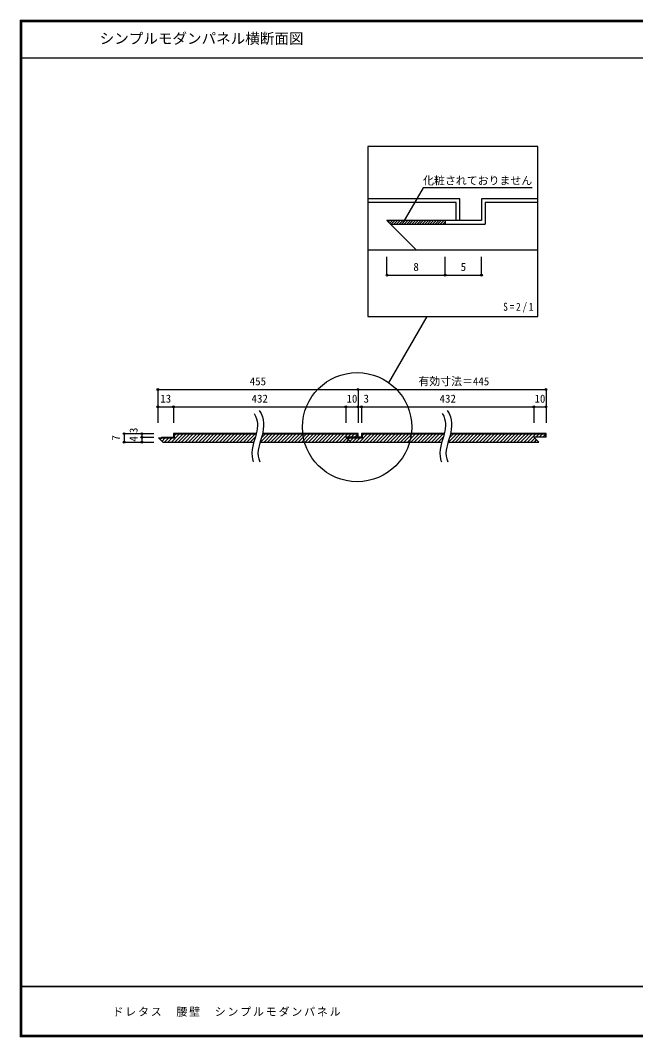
# Model space of a CAD drawing. Units: millimetres at full size, sheet at 1:3, with parts at other scales. Extents: x -600 to 570, y -431 to 418.
# Drawn here: x -600 to -93, y -420 to 418 of the extents above; entities that cross this region are included whole.
import ezdxf
from ezdxf.enums import TextEntityAlignment as Align

# ---------------------------------------------------------------- set-up
doc = ezdxf.new("R2010")
doc.units = ezdxf.units.MM
doc.header["$LTSCALE"] = 3
doc.header["$PDMODE"] = 32
doc.header["$PDSIZE"] = 1.5
for name, color, linetype in [('0-1_通り芯', 3, 'Continuous'), ('0-A_文字', 7, 'Continuous'), ('0-B_寸法', 4, 'Continuous'), ('0-C_ハッチ', 4, 'Continuous'), ('1-A_文字', 7, 'Continuous'), ('3-1_通り芯', 3, 'Continuous'), ('3-A_文字', 7, 'Continuous'), ('3-B_寸法', 7, 'Continuous'), ('3-C_ハッチ', 4, 'Continuous'), ('F-1_通り芯', 6, 'Continuous'), ('F-A_文字', 7, 'Continuous')]:
    doc.layers.add(name, color=color, linetype=linetype)
doc.styles.add('ＭＳ ゴシック', font='')
doc.styles.get('ＭＳ ゴシック').set_extended_font_data('MS Gothic')

msp = doc.modelspace()

# ---------------------------------------------------------------- linework, layer by layer
at = {"layer": '0-1_通り芯'}
for p, q in [((-600, 386.5), (570, 386.5)), ((-473.617, 76.693), (-473.617, 73.693)), ((-405.597, 76.693), (-473.617, 76.693)), ((-473.117, 76.193), (-473.117, 73.193)), ((-405.69, 76.193), (-473.117, 76.193)), ((-322.117, 76.193), (-400.535, 76.193)), ((-321.617, 76.693), (-400.415, 76.693)), ((-322.117, 73.693), (-322.117, 76.193)), ((-321.617, 73.693), (-321.617, 76.693)), ((-318.617, 76.693), (-318.617, 73.693)), ((-250.597, 76.693), (-318.617, 76.693)), ((-318.117, 76.193), (-318.117, 73.193)), ((-250.69, 76.193), (-318.117, 76.193)), ((-167.117, 76.193), (-245.535, 76.193)), ((-166.617, 76.693), (-245.416, 76.693)), ((-167.117, 73.693), (-167.117, 76.193)), ((-166.617, 73.693), (-166.617, 76.693)), ((-486.117, 73.193), (-482.617, 69.693)), ((-486.117, 73.193), (-473.117, 73.193)), ((-483.617, 73.693), (-483.617, 73.193)), ((-483.617, 73.693), (-473.617, 73.693)), ((-482.617, 69.693), (-407.549, 69.693)), ((-402.352, 69.693), (-327.617, 69.693)), ((-318.617, 73.693), (-331.617, 73.693)), ((-327.617, 69.693), (-331.617, 73.693)), ((-331.117, 73.193), (-318.117, 73.193)), ((-327.617, 69.693), (-252.549, 69.693)), ((-323.617, 73.693), (-323.617, 73.193)), ((-247.352, 69.693), (-172.617, 69.693)), ((-166.617, 73.693), (-176.617, 73.693)), ((-172.617, 69.693), (-176.617, 73.693))]:
    msp.add_line(p, q, dxfattribs=at)
at = {"layer": '0-A_文字'}
msp.add_line((-296.23, 118.702), (-264.649, 173.401), dxfattribs=at)
msp.add_lwpolyline([(-313.378, 173.401), (-173.378, 173.401), (-173.378, 313.401), (-313.378, 313.401)], close=True, dxfattribs=at)
for points in [[(-407.321, 93.294), (-405.99, 91.002), (-405.188, 89.045), (-404.691, 87.102), (-404.455, 85.133), (-404.451, 83.105), (-404.658, 80.998), (-405.05, 78.806), (-405.597, 76.529), (-406.255, 74.168), (-406.973, 71.722), (-407.695, 69.175), (-408.349, 66.517), (-408.85, 63.721), (-409.094, 60.77), (-408.957, 57.667), (-408.312, 54.46), (-407.914, 53.431)], [(-402.998, 95.806), (-401.493, 93.216), (-400.43, 90.619), (-399.766, 88.023), (-399.455, 85.437), (-399.45, 82.865), (-399.701, 80.312), (-400.154, 77.781), (-400.756, 75.274), (-401.448, 72.792), (-402.17, 70.334), (-402.861, 67.897), (-403.455, 65.478), (-403.887, 63.072), (-404.085, 60.673), (-403.979, 58.274), (-403.495, 55.865), (-402.555, 53.436), (-402.552, 53.431)], [(-252.321, 93.294), (-250.99, 91.002), (-250.188, 89.045), (-249.691, 87.102), (-249.455, 85.133), (-249.451, 83.105), (-249.658, 80.998), (-250.051, 78.806), (-250.597, 76.529), (-251.255, 74.168), (-251.973, 71.722), (-252.695, 69.175), (-253.349, 66.517), (-253.85, 63.721), (-254.094, 60.77), (-253.957, 57.667), (-253.312, 54.46), (-252.914, 53.431)], [(-247.998, 95.806), (-246.493, 93.216), (-245.43, 90.619), (-244.766, 88.023), (-244.455, 85.437), (-244.45, 82.865), (-244.701, 80.312), (-245.154, 77.781), (-245.756, 75.274), (-246.448, 72.792), (-247.17, 70.334), (-247.861, 67.897), (-248.455, 65.478), (-248.887, 63.072), (-249.085, 60.673), (-248.979, 58.274), (-248.495, 55.865), (-247.555, 53.436), (-247.552, 53.431)]]:
    msp.add_lwpolyline(points, dxfattribs=at)
msp.add_circle((-322.348, 82.057), 45, dxfattribs=at)
at = {"layer": '0-B_寸法'}
for p, q in [((-486.617, 113.083), (-486.617, 85.52)), ((-486.617, 113.083), (-321.617, 113.083)), ((-321.617, 113.083), (-321.617, 85.52)), ((-321.617, 113.083), (-166.617, 113.083)), ((-166.617, 113.083), (-166.617, 85.52)), ((-486.617, 98.791), (-473.617, 98.791)), ((-473.617, 98.791), (-473.617, 85.52)), ((-473.617, 98.791), (-331.617, 98.791)), ((-331.617, 98.791), (-331.617, 85.52)), ((-331.617, 98.791), (-321.617, 98.791)), ((-321.617, 98.791), (-318.617, 98.791)), ((-318.617, 98.791), (-176.617, 98.791)), ((-318.617, 98.791), (-318.617, 85.52)), ((-176.617, 98.791), (-176.617, 85.52)), ((-176.617, 98.791), (-166.617, 98.791)), ((-514.383, 76.693), (-489.951, 76.693)), ((-514.383, 76.693), (-514.383, 69.693)), ((-499.904, 76.693), (-499.904, 73.693)), ((-514.383, 69.693), (-489.951, 69.693)), ((-499.904, 73.693), (-489.951, 73.693)), ((-499.904, 73.693), (-499.904, 69.693))]:
    msp.add_line(p, q, dxfattribs=at)
at = {"layer": '0-B_寸法', "color": 7}
for p in [(-486.617, 113.083), (-321.617, 113.083), (-166.617, 113.083), (-486.617, 98.791), (-473.617, 98.791), (-331.617, 98.791), (-321.617, 98.791), (-318.617, 98.791), (-176.617, 98.791), (-166.617, 98.791), (-514.383, 76.693), (-499.904, 76.693), (-514.383, 69.693), (-499.904, 73.693), (-499.904, 69.693)]:
    msp.add_point(p, dxfattribs=at)
at = {"layer": '0-C_ハッチ'}
for p, q in [((-475.476, 69.693), (-468.976, 76.193)), ((-473.117, 74.881), (-471.805, 76.193)), ((-472.648, 69.693), (-466.148, 76.193)), ((-469.82, 69.693), (-463.32, 76.193)), ((-466.991, 69.693), (-460.491, 76.193)), ((-464.163, 69.693), (-457.663, 76.193)), ((-461.334, 69.693), (-454.834, 76.193)), ((-458.506, 69.693), (-452.006, 76.193)), ((-455.678, 69.693), (-449.178, 76.193)), ((-452.849, 69.693), (-446.349, 76.193)), ((-450.021, 69.693), (-443.521, 76.193)), ((-447.192, 69.693), (-440.692, 76.193)), ((-444.364, 69.693), (-437.864, 76.193)), ((-441.535, 69.693), (-435.035, 76.193)), ((-438.707, 69.693), (-432.207, 76.193)), ((-435.879, 69.693), (-429.379, 76.193)), ((-433.05, 69.693), (-426.55, 76.193)), ((-430.222, 69.693), (-423.722, 76.193)), ((-427.393, 69.693), (-420.893, 76.193)), ((-424.565, 69.693), (-418.065, 76.193)), ((-421.737, 69.693), (-415.237, 76.193)), ((-418.908, 69.693), (-412.408, 76.193)), ((-416.08, 69.693), (-409.58, 76.193)), ((-413.251, 69.693), (-406.751, 76.193)), ((-401.938, 69.693), (-395.438, 76.193)), ((-401.363, 73.096), (-398.266, 76.193)), ((-399.109, 69.693), (-392.609, 76.193)), ((-396.281, 69.693), (-389.781, 76.193)), ((-393.452, 69.693), (-386.952, 76.193)), ((-390.624, 69.693), (-384.124, 76.193)), ((-387.796, 69.693), (-381.296, 76.193)), ((-384.967, 69.693), (-378.467, 76.193)), ((-382.139, 69.693), (-375.639, 76.193)), ((-379.31, 69.693), (-372.81, 76.193)), ((-376.482, 69.693), (-369.982, 76.193)), ((-373.654, 69.693), (-367.154, 76.193)), ((-370.825, 69.693), (-364.325, 76.193)), ((-367.997, 69.693), (-361.497, 76.193)), ((-365.168, 69.693), (-358.668, 76.193)), ((-362.34, 69.693), (-355.84, 76.193)), ((-359.511, 69.693), (-353.011, 76.193)), ((-356.683, 69.693), (-350.183, 76.193)), ((-353.855, 69.693), (-347.355, 76.193)), ((-351.026, 69.693), (-344.526, 76.193)), ((-348.198, 69.693), (-341.698, 76.193)), ((-345.369, 69.693), (-338.869, 76.193)), ((-342.541, 69.693), (-336.041, 76.193)), ((-339.713, 69.693), (-333.213, 76.193)), ((-336.884, 69.693), (-330.384, 76.193)), ((-330.056, 73.693), (-327.556, 76.193)), ((-327.227, 73.693), (-324.727, 76.193)), ((-324.399, 73.693), (-322.117, 75.975)), ((-320.476, 69.693), (-313.976, 76.193)), ((-318.117, 74.881), (-316.805, 76.193)), ((-317.648, 69.693), (-311.148, 76.193)), ((-314.82, 69.693), (-308.32, 76.193)), ((-311.991, 69.693), (-305.491, 76.193)), ((-309.163, 69.693), (-302.663, 76.193)), ((-306.334, 69.693), (-299.834, 76.193)), ((-303.506, 69.693), (-297.006, 76.193)), ((-300.678, 69.693), (-294.178, 76.193)), ((-297.849, 69.693), (-291.349, 76.193)), ((-295.021, 69.693), (-288.521, 76.193)), ((-292.192, 69.693), (-285.692, 76.193)), ((-289.364, 69.693), (-282.864, 76.193)), ((-286.535, 69.693), (-280.035, 76.193)), ((-283.707, 69.693), (-277.207, 76.193)), ((-280.879, 69.693), (-274.379, 76.193)), ((-278.05, 69.693), (-271.55, 76.193)), ((-275.222, 69.693), (-268.722, 76.193)), ((-272.393, 69.693), (-265.893, 76.193)), ((-269.565, 69.693), (-263.065, 76.193)), ((-266.737, 69.693), (-260.237, 76.193)), ((-263.908, 69.693), (-257.408, 76.193)), ((-261.08, 69.693), (-254.58, 76.193)), ((-258.251, 69.693), (-251.751, 76.193)), ((-246.938, 69.693), (-240.438, 76.193)), ((-246.363, 73.096), (-243.266, 76.193)), ((-244.109, 69.693), (-237.609, 76.193)), ((-241.281, 69.693), (-234.781, 76.193)), ((-238.452, 69.693), (-231.952, 76.193)), ((-235.624, 69.693), (-229.124, 76.193)), ((-232.796, 69.693), (-226.296, 76.193)), ((-229.967, 69.693), (-223.467, 76.193)), ((-227.139, 69.693), (-220.639, 76.193)), ((-224.31, 69.693), (-217.81, 76.193)), ((-221.482, 69.693), (-214.982, 76.193)), ((-218.654, 69.693), (-212.154, 76.193)), ((-215.825, 69.693), (-209.325, 76.193)), ((-212.997, 69.693), (-206.497, 76.193)), ((-210.168, 69.693), (-203.668, 76.193)), ((-207.34, 69.693), (-200.84, 76.193)), ((-204.511, 69.693), (-198.011, 76.193)), ((-201.683, 69.693), (-195.183, 76.193)), ((-198.855, 69.693), (-192.355, 76.193)), ((-196.026, 69.693), (-189.526, 76.193)), ((-193.198, 69.693), (-186.698, 76.193)), ((-190.369, 69.693), (-183.869, 76.193)), ((-187.541, 69.693), (-181.041, 76.193)), ((-184.713, 69.693), (-178.213, 76.193)), ((-181.884, 69.693), (-175.384, 76.193)), ((-175.056, 73.693), (-172.556, 76.193)), ((-172.227, 73.693), (-169.727, 76.193)), ((-169.399, 73.693), (-167.117, 75.975)), ((-484.704, 71.779), (-483.29, 73.193)), ((-483.289, 70.365), (-480.462, 73.193)), ((-481.133, 69.693), (-477.633, 73.193)), ((-478.305, 69.693), (-474.805, 73.193)), ((-410.423, 69.693), (-406.382, 73.733)), ((-407.594, 69.693), (-407.559, 69.728)), ((-334.056, 69.693), (-330.836, 72.912)), ((-331.227, 69.693), (-329.422, 71.498)), ((-329.704, 71.779), (-328.29, 73.193)), ((-328.399, 69.693), (-328.008, 70.084)), ((-328.289, 70.365), (-325.462, 73.193)), ((-326.133, 69.693), (-322.633, 73.193)), ((-323.305, 69.693), (-319.805, 73.193)), ((-255.423, 69.693), (-251.382, 73.733)), ((-252.595, 69.693), (-252.559, 69.728)), ((-179.056, 69.693), (-175.836, 72.912)), ((-176.227, 69.693), (-174.422, 71.498)), ((-173.399, 69.693), (-173.008, 70.084))]:
    msp.add_line(p, q, dxfattribs=at)
at = {"layer": '3-1_通り芯'}
for p, q in [((-237.721, 270.401), (-313.378, 270.401)), ((-237.721, 252.401), (-237.721, 270.401)), ((-219.721, 270.401), (-219.721, 252.401)), ((-173.378, 270.401), (-219.721, 270.401)), ((-240.721, 267.401), (-313.378, 267.401)), ((-240.721, 252.401), (-240.721, 267.401)), ((-216.721, 267.401), (-216.721, 249.401)), ((-173.378, 267.401), (-216.721, 267.401)), ((-219.721, 252.401), (-297.721, 252.401)), ((-273.721, 228.401), (-297.721, 252.401)), ((-249.721, 252.401), (-249.721, 249.401)), ((-294.721, 249.401), (-216.721, 249.401)), ((-313.378, 228.401), (-273.721, 228.401)), ((-273.721, 228.401), (-173.378, 228.401))]:
    msp.add_line(p, q, dxfattribs=at)
at = {"layer": '3-A_文字'}
for p, q in [((-267.973, 279.462), (-284.65, 250.576)), ((-177.973, 279.462), (-267.973, 279.462))]:
    msp.add_line(p, q, dxfattribs=at)
at = {"layer": '3-B_寸法', "color": 4}
for p, q in [((-297.721, 207.401), (-297.721, 222.401)), ((-249.721, 207.401), (-249.721, 222.401)), ((-219.721, 207.401), (-219.721, 222.401)), ((-297.721, 207.401), (-249.721, 207.401)), ((-249.721, 207.401), (-219.721, 207.401))]:
    msp.add_line(p, q, dxfattribs=at)
at = {"layer": '3-B_寸法'}
for p in [(-297.721, 207.401), (-249.721, 207.401), (-219.721, 207.401)]:
    msp.add_point(p, dxfattribs=at)
at = {"layer": '3-C_ハッチ'}
for p, q in [((-297.617, 252.298), (-297.514, 252.401)), ((-296.557, 251.237), (-295.392, 252.401)), ((-295.496, 250.177), (-293.271, 252.401)), ((-294.15, 249.401), (-291.15, 252.401)), ((-292.028, 249.401), (-289.028, 252.401)), ((-289.907, 249.401), (-286.907, 252.401)), ((-287.786, 249.401), (-284.786, 252.401)), ((-285.664, 249.401), (-282.664, 252.401)), ((-283.543, 249.401), (-280.543, 252.401)), ((-281.422, 249.401), (-278.422, 252.401)), ((-279.301, 249.401), (-276.301, 252.401)), ((-277.179, 249.401), (-274.179, 252.401)), ((-275.058, 249.401), (-272.058, 252.401)), ((-272.937, 249.401), (-269.937, 252.401)), ((-270.815, 249.401), (-267.815, 252.401)), ((-268.694, 249.401), (-265.694, 252.401)), ((-266.573, 249.401), (-263.573, 252.401)), ((-264.451, 249.401), (-261.451, 252.401)), ((-262.33, 249.401), (-259.33, 252.401)), ((-260.209, 249.401), (-257.209, 252.401)), ((-258.087, 249.401), (-255.087, 252.401)), ((-255.966, 249.401), (-252.966, 252.401)), ((-253.845, 249.401), (-250.845, 252.401)), ((-251.723, 249.401), (-249.721, 251.404))]:
    msp.add_line(p, q, dxfattribs=at)
at = {"layer": 'F-1_通り芯'}
for p, q in [((-600, 417.5), (-600, -420.5)), ((-600, 417.5), (570, 417.5)), ((-600, 417), (570, 417)), ((-600, 416.5), (570, 416.5)), ((-599.5, 417.5), (-599.5, -420.5)), ((-599, 417.5), (-599, -420.5)), ((570, -379), (-600, -379)), ((570, -379.5), (-600, -379.5)), ((570, -419.5), (-600, -419.5)), ((570, -420), (-600, -420)), ((570, -420.5), (-600, -420.5))]:
    msp.add_line(p, q, dxfattribs=at)

# ---------------------------------------------------------------- texts
at = {"layer": '0-A_文字', "style": 'ＭＳ ゴシック'}
msp.add_text('シンプルモダンパネル横断面図', height=8.798, dxfattribs=at).set_placement((-534.602, 395.5), align=Align.BOTTOM_LEFT)
at = {"layer": '0-B_寸法', "color": 7, "style": 'ＭＳ ゴシック'}
for s, p in [('455', (-410.867, 114.583)), ('有効寸法＝445', (-271.867, 114.583)), ('13', (-484.617, 100.291)), ('432', (-409.367, 100.291)), ('10', (-331.117, 100.291)), ('3', (-317.056, 100.291)), ('432', (-254.367, 100.291)), ('10', (-176.117, 100.291))]:
    msp.add_text(s, height=6.598, dxfattribs=at).set_placement(p, align=Align.BOTTOM_LEFT)
for s, p in [('3', (-501.404, 77.16)), ('7', (-515.883, 70.943)), ('4', (-501.404, 70.137))]:
    msp.add_text(s, height=6.598, rotation=90, dxfattribs=at).set_placement(p, align=Align.BOTTOM_LEFT)
at = {"layer": '1-A_文字', "insert": (-201.878, 176.401), "char_height": 6.598, "attachment_point": 7, "style": 'ＭＳ ゴシック'}
msp.add_mtext('\\T1.38;\\W0.85;S=2/1', dxfattribs=at)
at = {"layer": '3-A_文字', "style": 'ＭＳ ゴシック'}
msp.add_text('化粧されておりません', height=6.598, dxfattribs=at).set_placement((-267.973, 280.062), align=Align.BOTTOM_LEFT)
at = {"layer": '3-B_寸法', "style": 'ＭＳ ゴシック'}
for s, p in [('8', (-275.971, 208.901)), ('5', (-236.971, 208.901))]:
    msp.add_text(s, height=6.598, dxfattribs=at).set_placement(p, align=Align.BOTTOM_LEFT)
at = {"layer": 'F-A_文字', "insert": (-524, -404), "char_height": 6.598, "attachment_point": 7, "style": 'ＭＳ ゴシック'}
msp.add_mtext('\\T1.17;ドレタス\u3000腰壁\u3000シンプルモダンパネル', dxfattribs=at)

doc.saveas('drawing.dxf')
